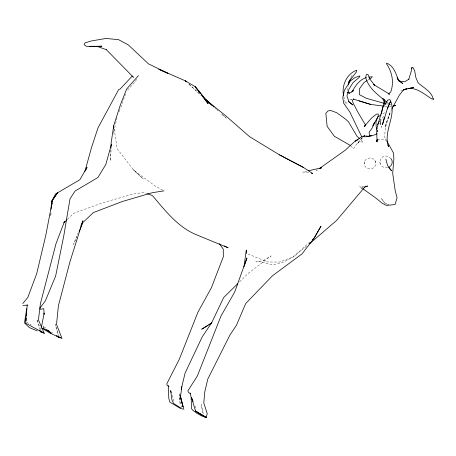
<?xml version="1.0" encoding="UTF-8"?>
<svg xmlns="http://www.w3.org/2000/svg" width="456" height="456" viewBox="0 0 456 456"><rect width="100%" height="100%" fill="white"/><g stroke="black" fill="none" stroke-linecap="round" stroke-linejoin="round"><path stroke-width="0.34" stroke-dasharray="2.28 1.71" d="M110.859 149.642L110.403 161.025L111.178 147.932M113.453 131.345L113.367 133.431L116.947 117.939M50.912 212.855L50.736 216.338L51.203 212.097M345.956 104.281L346.115 102.452L348.469 101.449M380.042 123.553L380.652 118.953L380.133 121.524L381.495 127.349L380.042 123.553L380.891 124.454L379.46 123.861M387.714 167.603C373.515 168.56 381.33 148.833 391.168 158.859M364.72 161.709C361.705 170.202 376.884 171.621 375.527 162.746C374.997 155.775 363.7 156.778 364.367 163.841M347.324 90.573L348.184 85.819M180.057 394.035L179.254 397.33L181.482 407.607M180.143 393.403L179.134 397.375L180.28 404.996M120.937 107.245L125.554 93.982M391.607 109.24L386.135 123.496L385.326 127.566L390.074 112.204L386.135 123.496L384.448 136.737L386.528 140.408M78.221 232.577L73.524 244.405L76.842 236.675M351.274 77.246L352.083 75.337L350.362 78.831M119.136 111.577L120.703 107.907M136.578 79.258L135.324 81.67L126.945 90.818M380.133 121.524L384.174 115.556M362.252 137.615L354.757 146.467L353.651 148.838L350.977 146.205M362.092 137.974L357.213 143.862L359.305 141.685L363.466 142.181L359.983 139M239.571 281.854L248.03 273.509L271.126 255.901L262.337 261.049L255.873 261.294L261.442 262.103L272.808 265.084L282.464 262.553L293.168 256.973L306.757 246.029M67.494 219.285L73.558 213.334L103.119 202.652L132.781 194.165L144.096 192.392L146.655 193.378M309.88 241.971L293.168 256.973L279.522 262.046L267.649 261.989L246.975 253.604M377.813 140.3L379.181 139.148L385.377 139.416L386.483 141.907M317.587 169.826L316.435 170.635L318.698 169.393M382.692 113.903L384.351 112.843L385.377 112.86M367.718 80.227L368.932 79.486M401.012 91.001L402.067 90.448M363.272 187.262L360.411 188.636L362.395 187.929M360.89 138.681L365.347 136.811M351.969 99.345L349.501 100.046L351.576 99.596M306.956 171.08L302.795 172.003L310.057 173.103M389.242 106.339L391.197 106.208M364.042 186.766L359.744 186.527L362.053 188.18M384.63 106.202L387.275 106.379M386.243 103.734L388.273 104.145M388.945 104.281L390.974 104.692M162.758 190.192L154.954 185.849L132.935 169.632L143.178 178.894L132.81 169.022L117.192 148.787L114.114 128.569M26.636 322.061L31.333 325.065M43.85 326.827L46.768 328.844M51.448 332.076L52.617 332.88M387.315 102.48L388.922 103.808L387.429 102.429M215.118 108.163L216.172 109.109M216.703 109.582L218.287 111.007M188.966 84.166L199.454 93.736M188.949 84.189L201.466 95.749M195.031 406.022L196.365 409.237M40.715 329.853L36.936 319.274L39.495 329.5M377.306 130.393L377.739 131.681L377.232 128.37M59.086 336.442L55.21 324.324L57.952 334.932M172.083 395.244L173.935 401.234M379.791 162.148L380.224 163.727M374.997 160.729L375.527 162.746M343.841 96.74L345.545 104.156M203.256 414.082L201.347 404.341L202.578 413.016M377.351 129.738L377.591 132.474M388.609 204.664L384.972 203.279L381.022 198.314L385.052 203.148L388.632 204.63M226.199 118.127L221.451 113.857L226.199 118.127"/><path stroke-width="0.68" d="M110.945 147.51L111.11 143.241L113.692 125.776L120.316 105.051L126.66 89L138.453 75.639M113.572 128.564L113.692 125.776M26.083 321.007L26.214 318.282M26.351 315.558L27.189 304.99M51.089 209.367L51.482 201.695L55.489 194.045L79.857 179.721L87.022 167.335L85.654 170.333M111.298 145.863L111.378 144.484L105.803 164.502L97.886 177.521L75.097 191.035L70.019 198.753L63.777 235.872L55.632 276.091L45.332 300.96L39.906 308.028L40.322 309.316L43.776 308.666L44.118 314.269L44.169 313.01L41.296 327.87L50.969 333.61M52.064 204.316L52.223 202.903M52.377 201.484L52.537 200.07L57.627 192.683L51.482 201.695L52.537 200.07L45.765 235.478L36.725 273.6L27.85 297.38L22.8 303.565M348.435 84.457L348.925 81.738L349.786 79.994M381.336 113.829L384.231 101.357L385.434 104.19M181.186 389.418L185.05 373.185L202.253 336.796L211.664 322.802L223.651 297.563L237.582 283.814M181.323 388.763L181.83 386.779L180.445 397.159L183.01 406.712L180.388 395.654L180.445 397.159L183.871 409.517M384.351 117.391L382.464 124.699L386.939 110.021L390.416 101.54L387.309 108.328M84.93 171.393L91.388 147.972L97.966 127.925L118.754 89.444L120.11 89.062L132.229 76.072L133.391 77.235L106.265 49.613M408.753 79.293L411.226 71.318L411.643 67.545L412.999 67.545L414.675 70.805L415.832 77.423L418.004 82.61C423.134 87.746 432.305 91.582 433.2 99.619L433.177 98.433M80.826 226.005L82.918 220.75L70.007 261.601L58.402 305.811L56.515 324.404L62.033 338.529L58.465 336.916L59.514 337.788M348.851 82.981L350.197 79.794M79.059 231.528L82.929 222.517L93.292 212.61L122.339 201.501L152.407 192.688L163.955 190.859M374.399 122.983L372.233 127.936L369.143 132.286L369.457 135.46L371.366 135.78M376.451 141.457L377.368 139.376L377.032 141.964L376.673 129.168L382.863 107.297L387.725 100.103L389.926 99.636C397.7 114.764 382.43 131.254 388.689 146.883L387.862 145.019M374.37 122.949L372.877 125.879L378.252 116.029L378.303 114.023L376.485 114.137L371.492 118.07L364.219 126.62L365.592 125.508M377.562 124.63L379.312 121.21M411.608 68.799L412.116 67.881M391.943 108.631L399.336 95.201L403.64 89.621L406.894 88.686M351.867 92.129C355.195 86.127 359.271 79.76 366.179 77.588M348.925 81.738L356.364 71.997L356.74 70.224C346.828 73.655 341.481 85.546 343.533 95.395M365.564 186.162L336.562 220.465L309.476 243.84M352.665 91.411L353.428 90.55L350.14 92.864L347.871 92.129M353.822 98.821L352.397 100.303L352.99 102.748L358.074 112.524L365.723 125.377M66.986 219.786L63.954 222.762L64.552 221.331L56.014 243.641L40.373 303.793L38.435 319.941L41.485 326.946M312.428 239.696L313.956 238.328L315.324 236.185L320.973 226.165L313.956 238.328L302.037 253.895L272.511 275.737L245.733 303.514L236.482 325.191L230.001 334.915L207.799 379.05L204.784 391.807L203.781 402.91L207.206 413.672L206.226 417.371L205.132 417.531L195.527 411.073L191.548 397.666L193.156 401.519M389.504 166.862C392.274 165.249 393.112 161.447 391.168 158.859M363.626 136.424L364.549 135.631L363.506 136.481M371.993 77.48L369.537 79.122M319.308 168.6L345.186 150.269L355.167 141.081L362.537 136.304L367.251 136.008M388.187 93.868L390.649 92.169C394.269 82.627 392.194 71.86 386.397 63.675L386.773 63.162C393.762 65.96 395.956 73.49 398.299 79.954L398.949 81.008L404.706 81.772L409.055 79.11M207.565 325.447L201.712 329.221L208.227 325.367L211.664 322.802L208.734 324.689M381.028 114.958L377.705 117.078L375.932 122.111L376.228 127.184L376.873 129.111M367.114 80.592L364.082 82.439L359.391 88.874L359.374 94.62L366.208 98.268L384.214 103.318M364.213 126.147L365.359 125.457M320.391 168.463L321.52 167.842L308.341 170.766M358.171 139.473L355.167 141.081L357.077 140.283M377.055 133.796L373.988 135.101L366.031 136.697L371.344 135.974M402.973 90.271L406.889 88.806M364.372 187.222L367.678 186.042L365.256 186.527M403.64 89.621L413.62 87.586L410.229 88.042M368.87 77.178L372.233 76.671M22.908 305.429L27.901 305.07M393.152 106.083L394.457 105.997M94.358 46.284L89.627 46.33L97.225 46.421L106.385 49.658M99.094 46.238L101.802 46.216L86.634 46.426L84.434 44.967L84.115 44.272L84.993 42.91L91.154 40.994L105.969 38.469L118.531 39.643L128.216 44.831L148.491 63.851L167.905 73.336L158.922 69.34M408.2 88.316C417.314 87.689 424.81 94.552 432.111 99.146M395.01 105.638L395.705 105.655L393.676 105.239M353.645 99.146L370.819 104.452L383.279 106.071M311.374 173.303L312.696 173.502L303.405 167.437L279.488 154.875L249.5 136.618L225.139 115.317L205.639 99.602M388.654 93.982L389.584 94.198L373.219 84.269L374.678 85.546M370.785 104.447L358.969 100.89M147.294 193.623L152.412 195.601C164.986 210.279 177.344 226.598 195.584 234.407L228.148 247.813L224.449 245.949M37.232 330.896L29.372 327.59L24.504 322.956L26.693 308.746L25.622 323.161L44.255 333.313L42.037 328.217M158.933 69.283L185.296 80.82L195.122 86.657L199.215 91.394L208.141 103.74L201.837 95.475M57.781 336.351L60.129 337.742L52.309 334.174L46.643 329.728L49.579 331.466M58.465 336.916L60.129 337.742M303.405 167.437L279.488 154.875M202.447 416.317L197.066 413.353L193.008 410.451L191.566 408.775L191.138 397.495L190.175 393.049M50.616 332.458L43.371 328.343L43.263 326.422M56.652 335.89L57.861 336.574M350.088 145.327L334.288 136.207L327.14 126.358L325.846 113.316L327.938 110.985L330.583 110.443L336.653 112.678L345.694 119.21L348.43 121.735L357.002 136.27L359.488 138.544M40.008 331.546L41.661 332.498M180.53 408.513L169.906 402.141L168.788 398.316L168.315 385.542M347.808 92.42L349.41 93.412L347.66 92.306M182.617 409.106L173.593 403.446L171.969 400.003L170.647 390.587L171.262 392.587M39.552 330.315L44.255 333.313M399.496 81.367L402.796 83.516L398.299 79.954L397.393 78.096M56.709 335.707L57.878 336.517M362.628 188.59L375.317 197.659L382.322 203.29L386.38 205.451L395.033 204.539L397.079 197.796L395.238 190.882L392.69 173.422L393.87 158.887L393.556 153.148L386.876 141.018M169.039 386.682L167.078 385.274L166.879 383.701L179.288 359.299L197.972 312.098L211.35 287.861L223.349 256.717L223.252 249.096L219.302 243.686M190.448 393.75L188.431 392.285L187.849 390.906L197.385 375.921L221 316.002L234.675 292.079L246.958 257.999L243.937 266.92L246.303 250.019L246.325 253.348M348.469 101.449L352.876 104.977L349.022 101.802L346.925 95.891L348.954 89.159L353.121 82.519L359.1 77.497L359.909 75.907L355.104 77.543L350.584 80.746L344.383 90.294L342.781 97.635L343.71 103.301L349.695 111.743L361.75 136.789M386.779 102.036C378.537 95.332 369.155 88.857 365.826 78.193L366.105 75.069L367.04 74.299L367.912 74.345L369.844 79.042L374.758 85.437M383.331 98.804L384.864 100.16M385.89 101.067L386.916 101.973M211.954 105.313L206.682 100.565L195.122 86.657L199.739 92.716M205.223 98.998L214.138 107.126M388.82 167.266L391.505 170.829L387.566 165.539L385.861 159.058M397.096 77.452L398.949 81.008M382.612 98.519L385.371 104.133M206.226 417.371L195.527 411.073L206.226 417.371M186.344 81.778L185.296 80.82L186.339 81.784"/></g></svg>
